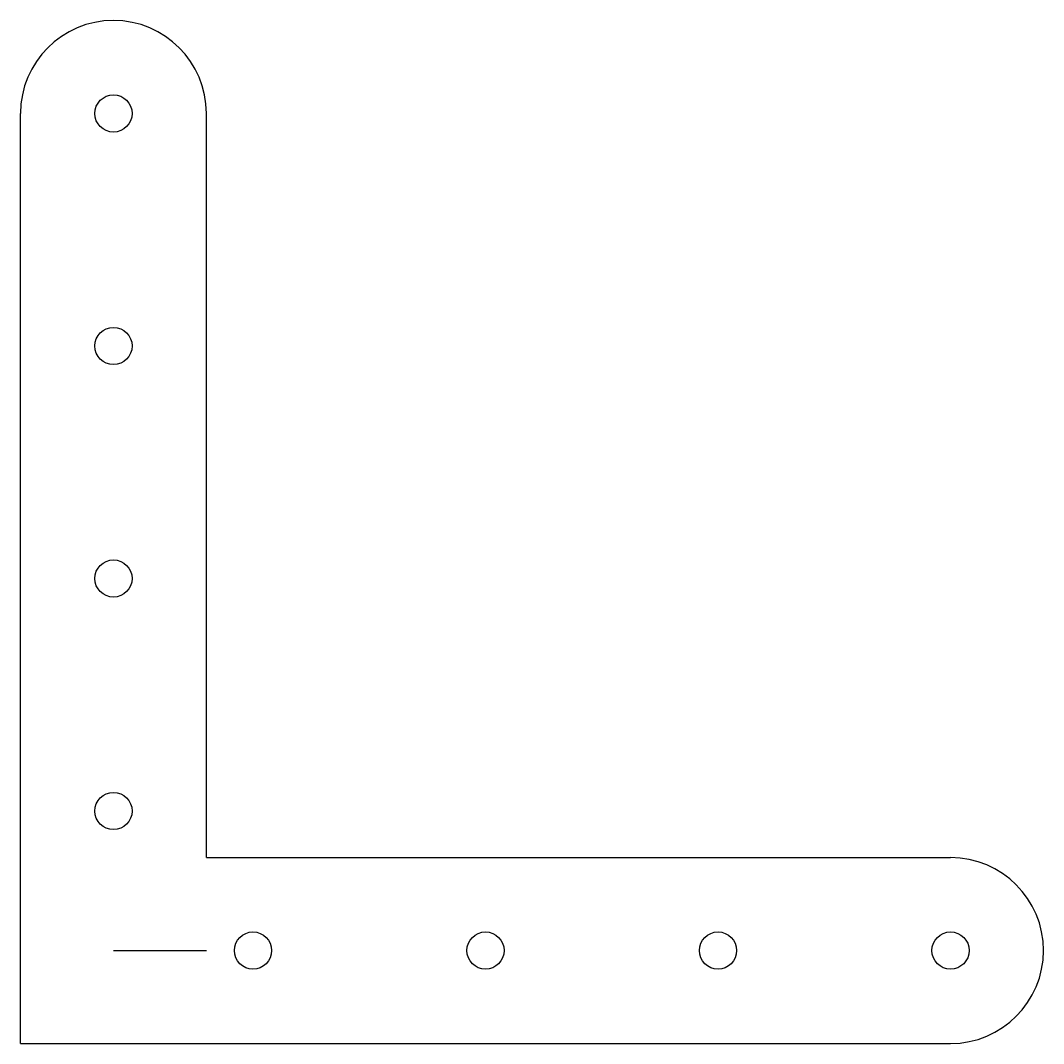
# Model space of a CAD drawing. Header units: centimetres. Extents: x -1 to 10, y -1 to 10.
import ezdxf

# ---------------------------------------------------------------- set-up
doc = ezdxf.new("R2010")
doc.units = ezdxf.units.CM
doc.header["$MEASUREMENT"] = 0

msp = doc.modelspace()

# ---------------------------------------------------------------- linework, layer by layer
for p, q in [((-1, -1), (-1, 9)), ((1, 1), (1, 9)), ((1, 1), (9, 1)), ((0, 0), (1, 0)), ((-1, -1), (9, -1))]:
    msp.add_line(p, q)
for centre in [(0, 9), (0, 6.5), (0, 4), (0, 1.5), (1.5, 0), (4, 0), (6.5, 0), (9, 0)]:
    msp.add_circle(centre, 0.2)
for centre, start, end in [((0, 9), 0, 180), ((9, 0), 270, 90)]:
    msp.add_arc(centre, 1, start, end)

doc.saveas('drawing.dxf')
